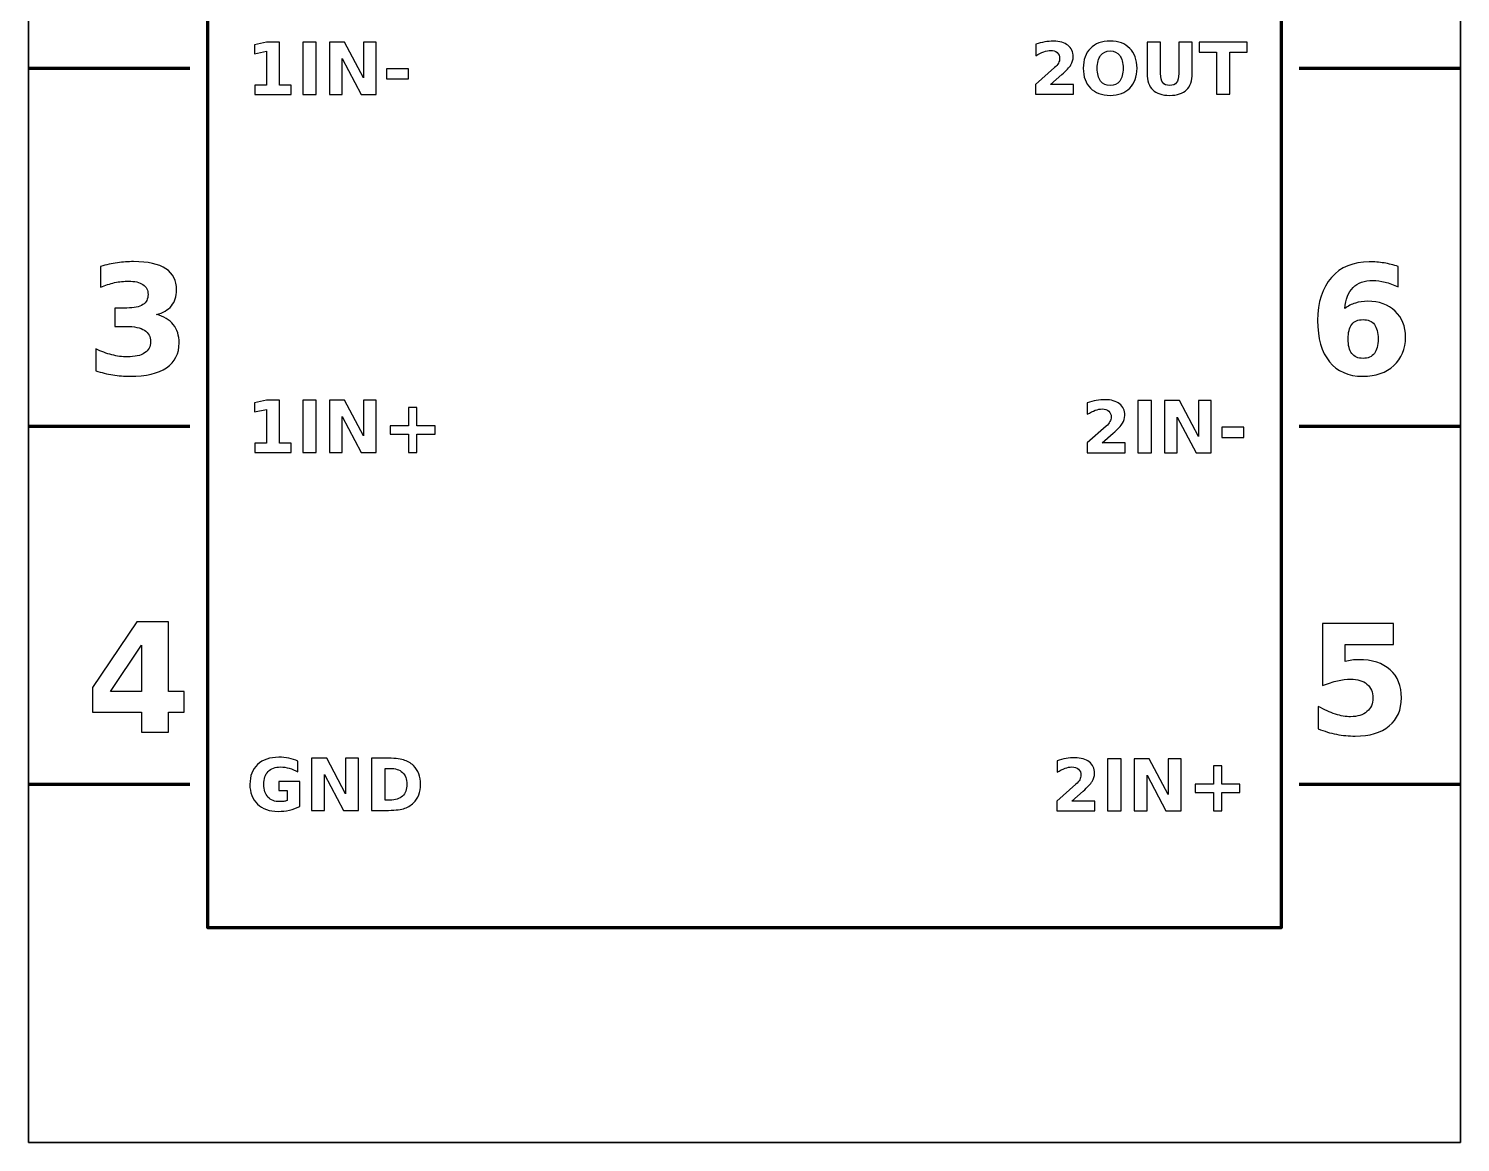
# Model space of a CAD drawing. Header units: centimetres. Extents: x -12.5 to -8.5, y -18.85 to -12.85.
# Drawn here: x -12.5 to -8.5, y -18.85 to -15.739 of the extents above; entities that cross this region are included whole.
import ezdxf

# ---------------------------------------------------------------- set-up
doc = ezdxf.new("R2010")
doc.units = ezdxf.units.CM
doc.header["$MEASUREMENT"] = 0
doc.layers.add('Layer 1', color=7, linetype='Continuous')

msp = doc.modelspace()

# ---------------------------------------------------------------- linework, layer by layer
at = {"layer": 'Layer 1', "color": 7, "lineweight": 35}
msp.add_open_spline([(-12.5, -12.85), (-12.5, -12.85), (-8.5, -12.85), (-8.5, -12.85), (-8.5, -12.85), (-8.5, -12.85), (-8.5, -18.85), (-8.5, -18.85), (-8.5, -18.85), (-8.5, -18.85), (-12.5, -18.85), (-12.5, -18.85), (-12.5, -18.85), (-12.5, -18.85), (-12.5, -12.85), (-12.5, -12.85)], degree=3, knots=[0, 0, 0, 0, 0.25, 0.25, 0.25, 0.25, 0.5, 0.5, 0.5, 0.5, 0.75, 0.75, 0.75, 0.75, 1, 1, 1, 1], dxfattribs=at)
at = {"layer": 'Layer 1', "color": 250, "lineweight": 100}
msp.add_open_spline([(-12, -14.35), (-12, -14.35), (-9, -14.35), (-9, -14.35), (-9, -14.35), (-9, -14.35), (-9, -18.25), (-9, -18.25), (-9, -18.25), (-9, -18.25), (-12, -18.25), (-12, -18.25), (-12, -18.25), (-12, -18.25), (-12, -14.35), (-12, -14.35)], degree=3, knots=[0, 0, 0, 0, 0.25, 0.25, 0.25, 0.25, 0.5, 0.5, 0.5, 0.5, 0.75, 0.75, 0.75, 0.75, 1, 1, 1, 1], dxfattribs=at)
at = {"layer": 'Layer 1', "color": 250}
for points, knots in [([(-11.86824, -15.89693), (-11.86824, -15.89693), (-11.83504, -15.89693), (-11.83504, -15.89693), (-11.83504, -15.89693), (-11.83504, -15.89693), (-11.83504, -15.8027), (-11.83504, -15.8027), (-11.83504, -15.8027), (-11.83504, -15.8027), (-11.8691, -15.80973), (-11.8691, -15.80973), (-11.8691, -15.80973), (-11.8691, -15.80973), (-11.8691, -15.78413), (-11.8691, -15.78413), (-11.8691, -15.78413), (-11.8691, -15.78413), (-11.83524, -15.7771), (-11.83524, -15.7771), (-11.83524, -15.7771), (-11.83524, -15.7771), (-11.7995, -15.7771), (-11.7995, -15.7771), (-11.7995, -15.7771), (-11.7995, -15.7771), (-11.7995, -15.89693), (-11.7995, -15.89693), (-11.7995, -15.89693), (-11.7995, -15.89693), (-11.7663, -15.89693), (-11.7663, -15.89693), (-11.7663, -15.89693), (-11.7663, -15.89693), (-11.7663, -15.9229), (-11.7663, -15.9229), (-11.7663, -15.9229), (-11.7663, -15.9229), (-11.86824, -15.9229), (-11.86824, -15.9229), (-11.86824, -15.9229), (-11.86824, -15.9229), (-11.86824, -15.89693), (-11.86824, -15.89693)], [0, 0, 0, 0, 0.0909091, 0.0909091, 0.0909091, 0.0909091, 0.1818182, 0.1818182, 0.1818182, 0.1818182, 0.2727273, 0.2727273, 0.2727273, 0.2727273, 0.3636364, 0.3636364, 0.3636364, 0.3636364, 0.4545455, 0.4545455, 0.4545455, 0.4545455, 0.5454545, 0.5454545, 0.5454545, 0.5454545, 0.6363636, 0.6363636, 0.6363636, 0.6363636, 0.7272727, 0.7272727, 0.7272727, 0.7272727, 0.8181818, 0.8181818, 0.8181818, 0.8181818, 0.9090909, 0.9090909, 0.9090909, 0.9090909, 1, 1, 1, 1]), ([(-11.73413, -15.7771), (-11.73413, -15.7771), (-11.69653, -15.7771), (-11.69653, -15.7771), (-11.69653, -15.7771), (-11.69653, -15.7771), (-11.69653, -15.9229), (-11.69653, -15.9229), (-11.69653, -15.9229), (-11.69653, -15.9229), (-11.73413, -15.9229), (-11.73413, -15.9229), (-11.73413, -15.9229), (-11.73413, -15.9229), (-11.73413, -15.7771), (-11.73413, -15.7771)], [0, 0, 0, 0, 0.25, 0.25, 0.25, 0.25, 0.5, 0.5, 0.5, 0.5, 0.75, 0.75, 0.75, 0.75, 1, 1, 1, 1]), ([(-11.65973, -15.7771), (-11.65973, -15.7771), (-11.61773, -15.7771), (-11.61773, -15.7771), (-11.61773, -15.7771), (-11.61773, -15.7771), (-11.5647, -15.8771), (-11.5647, -15.8771), (-11.5647, -15.8771), (-11.5647, -15.8771), (-11.5647, -15.7771), (-11.5647, -15.7771), (-11.5647, -15.7771), (-11.5647, -15.7771), (-11.52907, -15.7771), (-11.52907, -15.7771), (-11.52907, -15.7771), (-11.52907, -15.7771), (-11.52907, -15.9229), (-11.52907, -15.9229), (-11.52907, -15.9229), (-11.52907, -15.9229), (-11.57107, -15.9229), (-11.57107, -15.9229), (-11.57107, -15.9229), (-11.57107, -15.9229), (-11.6241, -15.8229), (-11.6241, -15.8229), (-11.6241, -15.8229), (-11.6241, -15.8229), (-11.6241, -15.9229), (-11.6241, -15.9229), (-11.6241, -15.9229), (-11.6241, -15.9229), (-11.65973, -15.9229), (-11.65973, -15.9229), (-11.65973, -15.9229), (-11.65973, -15.9229), (-11.65973, -15.7771), (-11.65973, -15.7771)], [0, 0, 0, 0, 0.1, 0.1, 0.1, 0.1, 0.2, 0.2, 0.2, 0.2, 0.3, 0.3, 0.3, 0.3, 0.4, 0.4, 0.4, 0.4, 0.5, 0.5, 0.5, 0.5, 0.6, 0.6, 0.6, 0.6, 0.7, 0.7, 0.7, 0.7, 0.8, 0.8, 0.8, 0.8, 0.9, 0.9, 0.9, 0.9, 1, 1, 1, 1]), ([(-9.64493, -15.89517), (-9.64493, -15.89517), (-9.58076, -15.89517), (-9.58076, -15.89517), (-9.58076, -15.89517), (-9.58076, -15.89517), (-9.58076, -15.9228), (-9.58076, -15.9228), (-9.58076, -15.9228), (-9.58076, -15.9228), (-9.68673, -15.9228), (-9.68673, -15.9228), (-9.68673, -15.9228), (-9.68673, -15.9228), (-9.68673, -15.89517), (-9.68673, -15.89517), (-9.68673, -15.89517), (-9.68673, -15.89517), (-9.63349, -15.8482), (-9.63349, -15.8482), (-9.63349, -15.8482), (-9.62873, -15.8439), (-9.62523, -15.8397), (-9.62296, -15.8356), (-9.62296, -15.8356), (-9.62066, -15.8315), (-9.61953, -15.82723), (-9.61953, -15.8228), (-9.61953, -15.8228), (-9.61953, -15.81597), (-9.62183, -15.81047), (-9.62643, -15.8063), (-9.62643, -15.8063), (-9.63099, -15.80213), (-9.63709, -15.80007), (-9.64473, -15.80007), (-9.64473, -15.80007), (-9.65059, -15.80007), (-9.65699, -15.80133), (-9.66396, -15.80383), (-9.66396, -15.80383), (-9.67093, -15.80633), (-9.67839, -15.81007), (-9.68633, -15.815), (-9.68633, -15.815), (-9.68633, -15.815), (-9.68633, -15.78297), (-9.68633, -15.78297), (-9.68633, -15.78297), (-9.67786, -15.78017), (-9.66949, -15.77803), (-9.66123, -15.77657), (-9.66123, -15.77657), (-9.65296, -15.7751), (-9.64486, -15.77437), (-9.63689, -15.77437), (-9.63689, -15.77437), (-9.61946, -15.77437), (-9.60589, -15.7782), (-9.59623, -15.7859), (-9.59623, -15.7859), (-9.58656, -15.79357), (-9.58173, -15.80427), (-9.58173, -15.81803), (-9.58173, -15.81803), (-9.58173, -15.82597), (-9.58379, -15.83337), (-9.58789, -15.84023), (-9.58789, -15.84023), (-9.59199, -15.8471), (-9.60063, -15.8563), (-9.61376, -15.86783), (-9.61376, -15.86783), (-9.61376, -15.86783), (-9.64493, -15.89517), (-9.64493, -15.89517)], [0, 0, 0, 0, 0.0526316, 0.0526316, 0.0526316, 0.0526316, 0.1052632, 0.1052632, 0.1052632, 0.1052632, 0.1578947, 0.1578947, 0.1578947, 0.1578947, 0.2105263, 0.2105263, 0.2105263, 0.2105263, 0.2631579, 0.2631579, 0.2631579, 0.2631579, 0.3157895, 0.3157895, 0.3157895, 0.3157895, 0.3684211, 0.3684211, 0.3684211, 0.3684211, 0.4210526, 0.4210526, 0.4210526, 0.4210526, 0.4736842, 0.4736842, 0.4736842, 0.4736842, 0.5263158, 0.5263158, 0.5263158, 0.5263158, 0.5789474, 0.5789474, 0.5789474, 0.5789474, 0.6315789, 0.6315789, 0.6315789, 0.6315789, 0.6842105, 0.6842105, 0.6842105, 0.6842105, 0.7368421, 0.7368421, 0.7368421, 0.7368421, 0.7894737, 0.7894737, 0.7894737, 0.7894737, 0.8421053, 0.8421053, 0.8421053, 0.8421053, 0.8947368, 0.8947368, 0.8947368, 0.8947368, 0.9473684, 0.9473684, 0.9473684, 0.9473684, 1, 1, 1, 1]), ([(-9.47842, -15.77437), (-9.45499, -15.77437), (-9.43662, -15.78107), (-9.42336, -15.7945), (-9.42336, -15.7945), (-9.41006, -15.8079), (-9.40342, -15.8264), (-9.40342, -15.85003), (-9.40342, -15.85003), (-9.40342, -15.8736), (-9.41006, -15.8921), (-9.42336, -15.9055), (-9.42336, -15.9055), (-9.43662, -15.91893), (-9.45499, -15.92563), (-9.47842, -15.92563), (-9.47842, -15.92563), (-9.50179, -15.92563), (-9.52012, -15.91893), (-9.53346, -15.9055), (-9.53346, -15.9055), (-9.54676, -15.8921), (-9.55342, -15.8736), (-9.55342, -15.85003), (-9.55342, -15.85003), (-9.55342, -15.8264), (-9.54676, -15.8079), (-9.53346, -15.7945), (-9.53346, -15.7945), (-9.52012, -15.78107), (-9.50179, -15.77437), (-9.47842, -15.77437)], [0, 0, 0, 0, 0.125, 0.125, 0.125, 0.125, 0.25, 0.25, 0.25, 0.25, 0.375, 0.375, 0.375, 0.375, 0.5, 0.5, 0.5, 0.5, 0.625, 0.625, 0.625, 0.625, 0.75, 0.75, 0.75, 0.75, 0.875, 0.875, 0.875, 0.875, 1, 1, 1, 1]), ([(-9.37499, -15.777), (-9.37499, -15.777), (-9.33739, -15.777), (-9.33739, -15.777), (-9.33739, -15.777), (-9.33739, -15.777), (-9.33739, -15.8644), (-9.33739, -15.8644), (-9.33739, -15.8644), (-9.33739, -15.87643), (-9.33543, -15.88507), (-9.33149, -15.89023), (-9.33149, -15.89023), (-9.32756, -15.8954), (-9.32113, -15.898), (-9.31219, -15.898), (-9.31219, -15.898), (-9.30319, -15.898), (-9.29673, -15.8954), (-9.29279, -15.89023), (-9.29279, -15.89023), (-9.28886, -15.88507), (-9.28689, -15.87643), (-9.28689, -15.8644), (-9.28689, -15.8644), (-9.28689, -15.8644), (-9.28689, -15.777), (-9.28689, -15.777), (-9.28689, -15.777), (-9.28689, -15.777), (-9.24929, -15.777), (-9.24929, -15.777), (-9.24929, -15.777), (-9.24929, -15.777), (-9.24929, -15.8644), (-9.24929, -15.8644), (-9.24929, -15.8644), (-9.24929, -15.88503), (-9.25446, -15.9004), (-9.26483, -15.9105), (-9.26483, -15.9105), (-9.27516, -15.9206), (-9.29096, -15.92563), (-9.31219, -15.92563), (-9.31219, -15.92563), (-9.33336, -15.92563), (-9.34913, -15.9206), (-9.35946, -15.9105), (-9.35946, -15.9105), (-9.36983, -15.9004), (-9.37499, -15.88503), (-9.37499, -15.8644), (-9.37499, -15.8644), (-9.37499, -15.8644), (-9.37499, -15.777), (-9.37499, -15.777)], [0, 0, 0, 0, 0.0714286, 0.0714286, 0.0714286, 0.0714286, 0.1428571, 0.1428571, 0.1428571, 0.1428571, 0.2142857, 0.2142857, 0.2142857, 0.2142857, 0.2857143, 0.2857143, 0.2857143, 0.2857143, 0.3571429, 0.3571429, 0.3571429, 0.3571429, 0.4285714, 0.4285714, 0.4285714, 0.4285714, 0.5, 0.5, 0.5, 0.5, 0.5714286, 0.5714286, 0.5714286, 0.5714286, 0.6428571, 0.6428571, 0.6428571, 0.6428571, 0.7142857, 0.7142857, 0.7142857, 0.7142857, 0.7857143, 0.7857143, 0.7857143, 0.7857143, 0.8571429, 0.8571429, 0.8571429, 0.8571429, 0.9285714, 0.9285714, 0.9285714, 0.9285714, 1, 1, 1, 1]), ([(-9.22999, -15.777), (-9.22999, -15.777), (-9.09563, -15.777), (-9.09563, -15.777), (-9.09563, -15.777), (-9.09563, -15.777), (-9.09563, -15.80543), (-9.09563, -15.80543), (-9.09563, -15.80543), (-9.09563, -15.80543), (-9.14396, -15.80543), (-9.14396, -15.80543), (-9.14396, -15.80543), (-9.14396, -15.80543), (-9.14396, -15.9228), (-9.14396, -15.9228), (-9.14396, -15.9228), (-9.14396, -15.9228), (-9.18156, -15.9228), (-9.18156, -15.9228), (-9.18156, -15.9228), (-9.18156, -15.9228), (-9.18156, -15.80543), (-9.18156, -15.80543), (-9.18156, -15.80543), (-9.18156, -15.80543), (-9.22999, -15.80543), (-9.22999, -15.80543), (-9.22999, -15.80543), (-9.22999, -15.80543), (-9.22999, -15.777), (-9.22999, -15.777)], [0, 0, 0, 0, 0.125, 0.125, 0.125, 0.125, 0.25, 0.25, 0.25, 0.25, 0.375, 0.375, 0.375, 0.375, 0.5, 0.5, 0.5, 0.5, 0.625, 0.625, 0.625, 0.625, 0.75, 0.75, 0.75, 0.75, 0.875, 0.875, 0.875, 0.875, 1, 1, 1, 1]), ([(-9.47842, -15.8016), (-9.48989, -15.8016), (-9.49876, -15.80583), (-9.50509, -15.8143), (-9.50509, -15.8143), (-9.51139, -15.82277), (-9.51456, -15.83467), (-9.51456, -15.85003), (-9.51456, -15.85003), (-9.51456, -15.86537), (-9.51139, -15.87723), (-9.50509, -15.8857), (-9.50509, -15.8857), (-9.49876, -15.89417), (-9.48989, -15.8984), (-9.47842, -15.8984), (-9.47842, -15.8984), (-9.46689, -15.8984), (-9.45799, -15.89417), (-9.45166, -15.8857), (-9.45166, -15.8857), (-9.44536, -15.87723), (-9.44219, -15.86537), (-9.44219, -15.85003), (-9.44219, -15.85003), (-9.44219, -15.83467), (-9.44536, -15.82277), (-9.45166, -15.8143), (-9.45166, -15.8143), (-9.45799, -15.80583), (-9.46689, -15.8016), (-9.47842, -15.8016)], [0, 0, 0, 0, 0.125, 0.125, 0.125, 0.125, 0.25, 0.25, 0.25, 0.25, 0.375, 0.375, 0.375, 0.375, 0.5, 0.5, 0.5, 0.5, 0.625, 0.625, 0.625, 0.625, 0.75, 0.75, 0.75, 0.75, 0.875, 0.875, 0.875, 0.875, 1, 1, 1, 1]), ([(-11.4999, -15.85113), (-11.4999, -15.85113), (-11.43856, -15.85113), (-11.43856, -15.85113), (-11.43856, -15.85113), (-11.43856, -15.85113), (-11.43856, -15.87957), (-11.43856, -15.87957), (-11.43856, -15.87957), (-11.43856, -15.87957), (-11.4999, -15.87957), (-11.4999, -15.87957), (-11.4999, -15.87957), (-11.4999, -15.87957), (-11.4999, -15.85113), (-11.4999, -15.85113)], [0, 0, 0, 0, 0.25, 0.25, 0.25, 0.25, 0.5, 0.5, 0.5, 0.5, 0.75, 0.75, 0.75, 0.75, 1, 1, 1, 1]), ([(-12.14316, -16.53787), (-12.12242, -16.54323), (-12.10654, -16.55262), (-12.09575, -16.56588), (-12.09575, -16.56588), (-12.08495, -16.57922), (-12.07952, -16.59608), (-12.07952, -16.61661), (-12.07952, -16.61661), (-12.07952, -16.64723), (-12.09123, -16.67051), (-12.11465, -16.68646), (-12.11465, -16.68646), (-12.13808, -16.70233), (-12.17223, -16.71031), (-12.21717, -16.71031), (-12.21717, -16.71031), (-12.23305, -16.71031), (-12.24892, -16.70904), (-12.26487, -16.7065), (-12.26487, -16.7065), (-12.28074, -16.70396), (-12.29647, -16.70008), (-12.31207, -16.695), (-12.31207, -16.695), (-12.31207, -16.695), (-12.31207, -16.63361), (-12.31207, -16.63361), (-12.31207, -16.63361), (-12.29718, -16.64102), (-12.28243, -16.64667), (-12.26776, -16.65048), (-12.26776, -16.65048), (-12.25308, -16.65422), (-12.23862, -16.65612), (-12.22444, -16.65612), (-12.22444, -16.65612), (-12.20334, -16.65612), (-12.18719, -16.65245), (-12.17597, -16.64518), (-12.17597, -16.64518), (-12.16475, -16.63785), (-12.1591, -16.62741), (-12.1591, -16.61372), (-12.1591, -16.61372), (-12.1591, -16.59968), (-12.16489, -16.58902), (-12.17639, -16.58183), (-12.17639, -16.58183), (-12.18789, -16.57456), (-12.20489, -16.57096), (-12.22733, -16.57096), (-12.22733, -16.57096), (-12.22733, -16.57096), (-12.25915, -16.57096), (-12.25915, -16.57096), (-12.25915, -16.57096), (-12.25915, -16.57096), (-12.25915, -16.51967), (-12.25915, -16.51967), (-12.25915, -16.51967), (-12.25915, -16.51967), (-12.22571, -16.51967), (-12.22571, -16.51967), (-12.22571, -16.51967), (-12.20567, -16.51967), (-12.19085, -16.51656), (-12.18105, -16.51028), (-12.18105, -16.51028), (-12.17124, -16.504), (-12.16637, -16.49448), (-12.16637, -16.48171), (-12.16637, -16.48171), (-12.16637, -16.46986), (-12.1711, -16.46068), (-12.18062, -16.45426), (-12.18062, -16.45426), (-12.19015, -16.44777), (-12.20355, -16.44453), (-12.22091, -16.44453), (-12.22091, -16.44453), (-12.23375, -16.44453), (-12.24666, -16.44594), (-12.25979, -16.44883), (-12.25979, -16.44883), (-12.27284, -16.45172), (-12.28582, -16.45603), (-12.2988, -16.46167), (-12.2988, -16.46167), (-12.2988, -16.46167), (-12.2988, -16.40339), (-12.2988, -16.40339), (-12.2988, -16.40339), (-12.28307, -16.39895), (-12.26755, -16.39563), (-12.2521, -16.39344), (-12.2521, -16.39344), (-12.23664, -16.39126), (-12.22155, -16.39013), (-12.20666, -16.39013), (-12.20666, -16.39013), (-12.16658, -16.39013), (-12.13653, -16.39669), (-12.11663, -16.40988), (-12.11663, -16.40988), (-12.09673, -16.42301), (-12.08679, -16.44283), (-12.08679, -16.46929), (-12.08679, -16.46929), (-12.08679, -16.48728), (-12.09151, -16.5021), (-12.10104, -16.5136), (-12.10104, -16.5136), (-12.11056, -16.5251), (-12.1246, -16.53321), (-12.14316, -16.53787)], [0, 0, 0, 0, 0.0344828, 0.0344828, 0.0344828, 0.0344828, 0.0689655, 0.0689655, 0.0689655, 0.0689655, 0.1034483, 0.1034483, 0.1034483, 0.1034483, 0.137931, 0.137931, 0.137931, 0.137931, 0.1724138, 0.1724138, 0.1724138, 0.1724138, 0.2068966, 0.2068966, 0.2068966, 0.2068966, 0.2413793, 0.2413793, 0.2413793, 0.2413793, 0.2758621, 0.2758621, 0.2758621, 0.2758621, 0.3103448, 0.3103448, 0.3103448, 0.3103448, 0.3448276, 0.3448276, 0.3448276, 0.3448276, 0.3793103, 0.3793103, 0.3793103, 0.3793103, 0.4137931, 0.4137931, 0.4137931, 0.4137931, 0.4482759, 0.4482759, 0.4482759, 0.4482759, 0.4827586, 0.4827586, 0.4827586, 0.4827586, 0.5172414, 0.5172414, 0.5172414, 0.5172414, 0.5517241, 0.5517241, 0.5517241, 0.5517241, 0.5862069, 0.5862069, 0.5862069, 0.5862069, 0.6206897, 0.6206897, 0.6206897, 0.6206897, 0.6551724, 0.6551724, 0.6551724, 0.6551724, 0.6896552, 0.6896552, 0.6896552, 0.6896552, 0.7241379, 0.7241379, 0.7241379, 0.7241379, 0.7586207, 0.7586207, 0.7586207, 0.7586207, 0.7931034, 0.7931034, 0.7931034, 0.7931034, 0.8275862, 0.8275862, 0.8275862, 0.8275862, 0.862069, 0.862069, 0.862069, 0.862069, 0.8965517, 0.8965517, 0.8965517, 0.8965517, 0.9310345, 0.9310345, 0.9310345, 0.9310345, 0.9655172, 0.9655172, 0.9655172, 0.9655172, 1, 1, 1, 1]), ([(-8.67346, -16.40375), (-8.67346, -16.40375), (-8.67346, -16.46082), (-8.67346, -16.46082), (-8.67346, -16.46082), (-8.68658, -16.45462), (-8.69886, -16.45003), (-8.71043, -16.44707), (-8.71043, -16.44707), (-8.722, -16.4441), (-8.73336, -16.44262), (-8.74437, -16.44262), (-8.74437, -16.44262), (-8.76808, -16.44262), (-8.78649, -16.44918), (-8.79975, -16.46238), (-8.79975, -16.46238), (-8.81295, -16.4755), (-8.82071, -16.49504), (-8.8229, -16.52094), (-8.8229, -16.52094), (-8.8138, -16.51423), (-8.80392, -16.50915), (-8.79333, -16.50577), (-8.79333, -16.50577), (-8.78275, -16.50238), (-8.77118, -16.50069), (-8.75862, -16.50069), (-8.75862, -16.50069), (-8.72708, -16.50069), (-8.70161, -16.50993), (-8.68228, -16.52842), (-8.68228, -16.52842), (-8.66288, -16.54683), (-8.65321, -16.57103), (-8.65321, -16.60095), (-8.65321, -16.60095), (-8.65321, -16.63404), (-8.66401, -16.6605), (-8.68567, -16.68046), (-8.68567, -16.68046), (-8.70726, -16.70036), (-8.73633, -16.71031), (-8.77266, -16.71031), (-8.77266, -16.71031), (-8.81274, -16.71031), (-8.84378, -16.69676), (-8.86579, -16.66967), (-8.86579, -16.66967), (-8.88774, -16.64264), (-8.89874, -16.60419), (-8.89874, -16.55445), (-8.89874, -16.55445), (-8.89874, -16.50351), (-8.8859, -16.46344), (-8.86022, -16.4343), (-8.86022, -16.4343), (-8.83447, -16.40516), (-8.79926, -16.39055), (-8.75446, -16.39055), (-8.75446, -16.39055), (-8.74028, -16.39055), (-8.72652, -16.39168), (-8.71311, -16.39387), (-8.71311, -16.39387), (-8.69978, -16.39606), (-8.68658, -16.39937), (-8.67346, -16.40375)], [0, 0, 0, 0, 0.0588235, 0.0588235, 0.0588235, 0.0588235, 0.1176471, 0.1176471, 0.1176471, 0.1176471, 0.1764706, 0.1764706, 0.1764706, 0.1764706, 0.2352941, 0.2352941, 0.2352941, 0.2352941, 0.2941176, 0.2941176, 0.2941176, 0.2941176, 0.3529412, 0.3529412, 0.3529412, 0.3529412, 0.4117647, 0.4117647, 0.4117647, 0.4117647, 0.4705882, 0.4705882, 0.4705882, 0.4705882, 0.5294118, 0.5294118, 0.5294118, 0.5294118, 0.5882353, 0.5882353, 0.5882353, 0.5882353, 0.6470588, 0.6470588, 0.6470588, 0.6470588, 0.7058824, 0.7058824, 0.7058824, 0.7058824, 0.7647059, 0.7647059, 0.7647059, 0.7647059, 0.8235294, 0.8235294, 0.8235294, 0.8235294, 0.8823529, 0.8823529, 0.8823529, 0.8823529, 0.9411765, 0.9411765, 0.9411765, 0.9411765, 1, 1, 1, 1]), ([(-8.77182, -16.55198), (-8.78578, -16.55198), (-8.79623, -16.5565), (-8.80314, -16.56553), (-8.80314, -16.56553), (-8.81013, -16.57456), (-8.81358, -16.58811), (-8.81358, -16.6061), (-8.81358, -16.6061), (-8.81358, -16.62416), (-8.81013, -16.63771), (-8.80314, -16.64674), (-8.80314, -16.64674), (-8.79623, -16.65577), (-8.78578, -16.66028), (-8.77182, -16.66028), (-8.77182, -16.66028), (-8.75777, -16.66028), (-8.74726, -16.65577), (-8.74035, -16.64674), (-8.74035, -16.64674), (-8.73336, -16.63771), (-8.72991, -16.62416), (-8.72991, -16.6061), (-8.72991, -16.6061), (-8.72991, -16.58811), (-8.73336, -16.57456), (-8.74035, -16.56553), (-8.74035, -16.56553), (-8.74726, -16.5565), (-8.75777, -16.55198), (-8.77182, -16.55198)], [0, 0, 0, 0, 0.125, 0.125, 0.125, 0.125, 0.25, 0.25, 0.25, 0.25, 0.375, 0.375, 0.375, 0.375, 0.5, 0.5, 0.5, 0.5, 0.625, 0.625, 0.625, 0.625, 0.75, 0.75, 0.75, 0.75, 0.875, 0.875, 0.875, 0.875, 1, 1, 1, 1]), ([(-11.86824, -16.89693), (-11.86824, -16.89693), (-11.83504, -16.89693), (-11.83504, -16.89693), (-11.83504, -16.89693), (-11.83504, -16.89693), (-11.83504, -16.8027), (-11.83504, -16.8027), (-11.83504, -16.8027), (-11.83504, -16.8027), (-11.8691, -16.80973), (-11.8691, -16.80973), (-11.8691, -16.80973), (-11.8691, -16.80973), (-11.8691, -16.78413), (-11.8691, -16.78413), (-11.8691, -16.78413), (-11.8691, -16.78413), (-11.83524, -16.7771), (-11.83524, -16.7771), (-11.83524, -16.7771), (-11.83524, -16.7771), (-11.7995, -16.7771), (-11.7995, -16.7771), (-11.7995, -16.7771), (-11.7995, -16.7771), (-11.7995, -16.89693), (-11.7995, -16.89693), (-11.7995, -16.89693), (-11.7995, -16.89693), (-11.7663, -16.89693), (-11.7663, -16.89693), (-11.7663, -16.89693), (-11.7663, -16.89693), (-11.7663, -16.9229), (-11.7663, -16.9229), (-11.7663, -16.9229), (-11.7663, -16.9229), (-11.86824, -16.9229), (-11.86824, -16.9229), (-11.86824, -16.9229), (-11.86824, -16.9229), (-11.86824, -16.89693), (-11.86824, -16.89693)], [0, 0, 0, 0, 0.0909091, 0.0909091, 0.0909091, 0.0909091, 0.1818182, 0.1818182, 0.1818182, 0.1818182, 0.2727273, 0.2727273, 0.2727273, 0.2727273, 0.3636364, 0.3636364, 0.3636364, 0.3636364, 0.4545455, 0.4545455, 0.4545455, 0.4545455, 0.5454545, 0.5454545, 0.5454545, 0.5454545, 0.6363636, 0.6363636, 0.6363636, 0.6363636, 0.7272727, 0.7272727, 0.7272727, 0.7272727, 0.8181818, 0.8181818, 0.8181818, 0.8181818, 0.9090909, 0.9090909, 0.9090909, 0.9090909, 1, 1, 1, 1]), ([(-11.73413, -16.7771), (-11.73413, -16.7771), (-11.69653, -16.7771), (-11.69653, -16.7771), (-11.69653, -16.7771), (-11.69653, -16.7771), (-11.69653, -16.9229), (-11.69653, -16.9229), (-11.69653, -16.9229), (-11.69653, -16.9229), (-11.73413, -16.9229), (-11.73413, -16.9229), (-11.73413, -16.9229), (-11.73413, -16.9229), (-11.73413, -16.7771), (-11.73413, -16.7771)], [0, 0, 0, 0, 0.25, 0.25, 0.25, 0.25, 0.5, 0.5, 0.5, 0.5, 0.75, 0.75, 0.75, 0.75, 1, 1, 1, 1]), ([(-11.65973, -16.7771), (-11.65973, -16.7771), (-11.61773, -16.7771), (-11.61773, -16.7771), (-11.61773, -16.7771), (-11.61773, -16.7771), (-11.5647, -16.8771), (-11.5647, -16.8771), (-11.5647, -16.8771), (-11.5647, -16.8771), (-11.5647, -16.7771), (-11.5647, -16.7771), (-11.5647, -16.7771), (-11.5647, -16.7771), (-11.52907, -16.7771), (-11.52907, -16.7771), (-11.52907, -16.7771), (-11.52907, -16.7771), (-11.52907, -16.9229), (-11.52907, -16.9229), (-11.52907, -16.9229), (-11.52907, -16.9229), (-11.57107, -16.9229), (-11.57107, -16.9229), (-11.57107, -16.9229), (-11.57107, -16.9229), (-11.6241, -16.8229), (-11.6241, -16.8229), (-11.6241, -16.8229), (-11.6241, -16.8229), (-11.6241, -16.9229), (-11.6241, -16.9229), (-11.6241, -16.9229), (-11.6241, -16.9229), (-11.65973, -16.9229), (-11.65973, -16.9229), (-11.65973, -16.9229), (-11.65973, -16.9229), (-11.65973, -16.7771), (-11.65973, -16.7771)], [0, 0, 0, 0, 0.1, 0.1, 0.1, 0.1, 0.2, 0.2, 0.2, 0.2, 0.3, 0.3, 0.3, 0.3, 0.4, 0.4, 0.4, 0.4, 0.5, 0.5, 0.5, 0.5, 0.6, 0.6, 0.6, 0.6, 0.7, 0.7, 0.7, 0.7, 0.8, 0.8, 0.8, 0.8, 0.9, 0.9, 0.9, 0.9, 1, 1, 1, 1]), ([(-11.41533, -16.79747), (-11.41533, -16.79747), (-11.41533, -16.84867), (-11.41533, -16.84867), (-11.41533, -16.84867), (-11.41533, -16.84867), (-11.36433, -16.84867), (-11.36433, -16.84867), (-11.36433, -16.84867), (-11.36433, -16.84867), (-11.36433, -16.8717), (-11.36433, -16.8717), (-11.36433, -16.8717), (-11.36433, -16.8717), (-11.41533, -16.8717), (-11.41533, -16.8717), (-11.41533, -16.8717), (-11.41533, -16.8717), (-11.41533, -16.9229), (-11.41533, -16.9229), (-11.41533, -16.9229), (-11.41533, -16.9229), (-11.43856, -16.9229), (-11.43856, -16.9229), (-11.43856, -16.9229), (-11.43856, -16.9229), (-11.43856, -16.8717), (-11.43856, -16.8717), (-11.43856, -16.8717), (-11.43856, -16.8717), (-11.48956, -16.8717), (-11.48956, -16.8717), (-11.48956, -16.8717), (-11.48956, -16.8717), (-11.48956, -16.84867), (-11.48956, -16.84867), (-11.48956, -16.84867), (-11.48956, -16.84867), (-11.43856, -16.84867), (-11.43856, -16.84867), (-11.43856, -16.84867), (-11.43856, -16.84867), (-11.43856, -16.79747), (-11.43856, -16.79747), (-11.43856, -16.79747), (-11.43856, -16.79747), (-11.41533, -16.79747), (-11.41533, -16.79747)], [0, 0, 0, 0, 0.0833333, 0.0833333, 0.0833333, 0.0833333, 0.1666667, 0.1666667, 0.1666667, 0.1666667, 0.25, 0.25, 0.25, 0.25, 0.3333333, 0.3333333, 0.3333333, 0.3333333, 0.4166667, 0.4166667, 0.4166667, 0.4166667, 0.5, 0.5, 0.5, 0.5, 0.5833333, 0.5833333, 0.5833333, 0.5833333, 0.6666667, 0.6666667, 0.6666667, 0.6666667, 0.75, 0.75, 0.75, 0.75, 0.8333333, 0.8333333, 0.8333333, 0.8333333, 0.9166667, 0.9166667, 0.9166667, 0.9166667, 1, 1, 1, 1]), ([(-9.50084, -16.89659), (-9.50084, -16.89659), (-9.43667, -16.89659), (-9.43667, -16.89659), (-9.43667, -16.89659), (-9.43667, -16.89659), (-9.43667, -16.92422), (-9.43667, -16.92422), (-9.43667, -16.92422), (-9.43667, -16.92422), (-9.54264, -16.92422), (-9.54264, -16.92422), (-9.54264, -16.92422), (-9.54264, -16.92422), (-9.54264, -16.89659), (-9.54264, -16.89659), (-9.54264, -16.89659), (-9.54264, -16.89659), (-9.4894, -16.84962), (-9.4894, -16.84962), (-9.4894, -16.84962), (-9.48464, -16.84532), (-9.48114, -16.84112), (-9.47887, -16.83702), (-9.47887, -16.83702), (-9.47657, -16.83292), (-9.47544, -16.82865), (-9.47544, -16.82422), (-9.47544, -16.82422), (-9.47544, -16.81739), (-9.47774, -16.81189), (-9.48234, -16.80772), (-9.48234, -16.80772), (-9.4869, -16.80355), (-9.493, -16.80149), (-9.50064, -16.80149), (-9.50064, -16.80149), (-9.5065, -16.80149), (-9.5129, -16.80275), (-9.51987, -16.80525), (-9.51987, -16.80525), (-9.52684, -16.80775), (-9.5343, -16.81149), (-9.54224, -16.81642), (-9.54224, -16.81642), (-9.54224, -16.81642), (-9.54224, -16.78439), (-9.54224, -16.78439), (-9.54224, -16.78439), (-9.53377, -16.78159), (-9.5254, -16.77945), (-9.51714, -16.77799), (-9.51714, -16.77799), (-9.50887, -16.77652), (-9.50077, -16.77579), (-9.4928, -16.77579), (-9.4928, -16.77579), (-9.47537, -16.77579), (-9.4618, -16.77962), (-9.45214, -16.78732), (-9.45214, -16.78732), (-9.44247, -16.79499), (-9.43764, -16.80569), (-9.43764, -16.81945), (-9.43764, -16.81945), (-9.43764, -16.82739), (-9.4397, -16.83479), (-9.4438, -16.84165), (-9.4438, -16.84165), (-9.4479, -16.84852), (-9.45654, -16.85772), (-9.46967, -16.86925), (-9.46967, -16.86925), (-9.46967, -16.86925), (-9.50084, -16.89659), (-9.50084, -16.89659)], [0, 0, 0, 0, 0.0526316, 0.0526316, 0.0526316, 0.0526316, 0.1052632, 0.1052632, 0.1052632, 0.1052632, 0.1578947, 0.1578947, 0.1578947, 0.1578947, 0.2105263, 0.2105263, 0.2105263, 0.2105263, 0.2631579, 0.2631579, 0.2631579, 0.2631579, 0.3157895, 0.3157895, 0.3157895, 0.3157895, 0.3684211, 0.3684211, 0.3684211, 0.3684211, 0.4210526, 0.4210526, 0.4210526, 0.4210526, 0.4736842, 0.4736842, 0.4736842, 0.4736842, 0.5263158, 0.5263158, 0.5263158, 0.5263158, 0.5789474, 0.5789474, 0.5789474, 0.5789474, 0.6315789, 0.6315789, 0.6315789, 0.6315789, 0.6842105, 0.6842105, 0.6842105, 0.6842105, 0.7368421, 0.7368421, 0.7368421, 0.7368421, 0.7894737, 0.7894737, 0.7894737, 0.7894737, 0.8421053, 0.8421053, 0.8421053, 0.8421053, 0.8947368, 0.8947368, 0.8947368, 0.8947368, 0.9473684, 0.9473684, 0.9473684, 0.9473684, 1, 1, 1, 1]), ([(-9.40093, -16.77842), (-9.40093, -16.77842), (-9.36333, -16.77842), (-9.36333, -16.77842), (-9.36333, -16.77842), (-9.36333, -16.77842), (-9.36333, -16.92422), (-9.36333, -16.92422), (-9.36333, -16.92422), (-9.36333, -16.92422), (-9.40093, -16.92422), (-9.40093, -16.92422), (-9.40093, -16.92422), (-9.40093, -16.92422), (-9.40093, -16.77842), (-9.40093, -16.77842)], [0, 0, 0, 0, 0.25, 0.25, 0.25, 0.25, 0.5, 0.5, 0.5, 0.5, 0.75, 0.75, 0.75, 0.75, 1, 1, 1, 1]), ([(-9.32653, -16.77842), (-9.32653, -16.77842), (-9.28453, -16.77842), (-9.28453, -16.77842), (-9.28453, -16.77842), (-9.28453, -16.77842), (-9.2315, -16.87842), (-9.2315, -16.87842), (-9.2315, -16.87842), (-9.2315, -16.87842), (-9.2315, -16.77842), (-9.2315, -16.77842), (-9.2315, -16.77842), (-9.2315, -16.77842), (-9.19587, -16.77842), (-9.19587, -16.77842), (-9.19587, -16.77842), (-9.19587, -16.77842), (-9.19587, -16.92422), (-9.19587, -16.92422), (-9.19587, -16.92422), (-9.19587, -16.92422), (-9.23787, -16.92422), (-9.23787, -16.92422), (-9.23787, -16.92422), (-9.23787, -16.92422), (-9.2909, -16.82422), (-9.2909, -16.82422), (-9.2909, -16.82422), (-9.2909, -16.82422), (-9.2909, -16.92422), (-9.2909, -16.92422), (-9.2909, -16.92422), (-9.2909, -16.92422), (-9.32653, -16.92422), (-9.32653, -16.92422), (-9.32653, -16.92422), (-9.32653, -16.92422), (-9.32653, -16.77842), (-9.32653, -16.77842)], [0, 0, 0, 0, 0.1, 0.1, 0.1, 0.1, 0.2, 0.2, 0.2, 0.2, 0.3, 0.3, 0.3, 0.3, 0.4, 0.4, 0.4, 0.4, 0.5, 0.5, 0.5, 0.5, 0.6, 0.6, 0.6, 0.6, 0.7, 0.7, 0.7, 0.7, 0.8, 0.8, 0.8, 0.8, 0.9, 0.9, 0.9, 0.9, 1, 1, 1, 1]), ([(-9.1667, -16.85245), (-9.1667, -16.85245), (-9.10536, -16.85245), (-9.10536, -16.85245), (-9.10536, -16.85245), (-9.10536, -16.85245), (-9.10536, -16.88089), (-9.10536, -16.88089), (-9.10536, -16.88089), (-9.10536, -16.88089), (-9.1667, -16.88089), (-9.1667, -16.88089), (-9.1667, -16.88089), (-9.1667, -16.88089), (-9.1667, -16.85245), (-9.1667, -16.85245)], [0, 0, 0, 0, 0.25, 0.25, 0.25, 0.25, 0.5, 0.5, 0.5, 0.5, 0.75, 0.75, 0.75, 0.75, 1, 1, 1, 1]), ([(-12.1977, -17.3957), (-12.1977, -17.3957), (-12.10922, -17.3957), (-12.10922, -17.3957), (-12.10922, -17.3957), (-12.10922, -17.3957), (-12.10922, -17.59043), (-12.10922, -17.59043), (-12.10922, -17.59043), (-12.10922, -17.59043), (-12.0652, -17.59043), (-12.0652, -17.59043), (-12.0652, -17.59043), (-12.0652, -17.59043), (-12.0652, -17.64808), (-12.0652, -17.64808), (-12.0652, -17.64808), (-12.0652, -17.64808), (-12.10922, -17.64808), (-12.10922, -17.64808), (-12.10922, -17.64808), (-12.10922, -17.64808), (-12.10922, -17.70431), (-12.10922, -17.70431), (-12.10922, -17.70431), (-12.10922, -17.70431), (-12.18443, -17.70431), (-12.18443, -17.70431), (-12.18443, -17.70431), (-12.18443, -17.70431), (-12.18443, -17.64808), (-12.18443, -17.64808), (-12.18443, -17.64808), (-12.18443, -17.64808), (-12.32131, -17.64808), (-12.32131, -17.64808), (-12.32131, -17.64808), (-12.32131, -17.64808), (-12.32131, -17.57985), (-12.32131, -17.57985), (-12.32131, -17.57985), (-12.32131, -17.57985), (-12.1977, -17.3957), (-12.1977, -17.3957)], [0, 0, 0, 0, 0.0909091, 0.0909091, 0.0909091, 0.0909091, 0.1818182, 0.1818182, 0.1818182, 0.1818182, 0.2727273, 0.2727273, 0.2727273, 0.2727273, 0.3636364, 0.3636364, 0.3636364, 0.3636364, 0.4545455, 0.4545455, 0.4545455, 0.4545455, 0.5454545, 0.5454545, 0.5454545, 0.5454545, 0.6363636, 0.6363636, 0.6363636, 0.6363636, 0.7272727, 0.7272727, 0.7272727, 0.7272727, 0.8181818, 0.8181818, 0.8181818, 0.8181818, 0.9090909, 0.9090909, 0.9090909, 0.9090909, 1, 1, 1, 1]), ([(-8.88485, -17.40073), (-8.88485, -17.40073), (-8.68701, -17.40073), (-8.68701, -17.40073), (-8.68701, -17.40073), (-8.68701, -17.40073), (-8.68701, -17.45922), (-8.68701, -17.45922), (-8.68701, -17.45922), (-8.68701, -17.45922), (-8.82142, -17.45922), (-8.82142, -17.45922), (-8.82142, -17.45922), (-8.82142, -17.45922), (-8.82142, -17.50699), (-8.82142, -17.50699), (-8.82142, -17.50699), (-8.81535, -17.50537), (-8.80928, -17.5041), (-8.80314, -17.50318), (-8.80314, -17.50318), (-8.79701, -17.50226), (-8.79059, -17.50184), (-8.78402, -17.50184), (-8.78402, -17.50184), (-8.74635, -17.50184), (-8.71707, -17.51122), (-8.69611, -17.53006), (-8.69611, -17.53006), (-8.67516, -17.54883), (-8.66472, -17.57507), (-8.66472, -17.60866), (-8.66472, -17.60866), (-8.66472, -17.64203), (-8.67615, -17.66814), (-8.69893, -17.68704), (-8.69893, -17.68704), (-8.72172, -17.70588), (-8.7534, -17.71534), (-8.7939, -17.71534), (-8.7939, -17.71534), (-8.8114, -17.71534), (-8.82876, -17.71364), (-8.8459, -17.71026), (-8.8459, -17.71026), (-8.86305, -17.70687), (-8.88012, -17.70179), (-8.89705, -17.69488), (-8.89705, -17.69488), (-8.89705, -17.69488), (-8.89705, -17.63222), (-8.89705, -17.63222), (-8.89705, -17.63222), (-8.88026, -17.64189), (-8.86432, -17.64909), (-8.84922, -17.65388), (-8.84922, -17.65388), (-8.83412, -17.65875), (-8.81987, -17.66115), (-8.80653, -17.66115), (-8.80653, -17.66115), (-8.7872, -17.66115), (-8.77203, -17.65642), (-8.76095, -17.64697), (-8.76095, -17.64697), (-8.74988, -17.63759), (-8.7443, -17.62482), (-8.7443, -17.60866), (-8.7443, -17.60866), (-8.7443, -17.59243), (-8.74988, -17.57966), (-8.76095, -17.57028), (-8.76095, -17.57028), (-8.77203, -17.56089), (-8.7872, -17.55624), (-8.80653, -17.55624), (-8.80653, -17.55624), (-8.81796, -17.55624), (-8.83017, -17.55772), (-8.84308, -17.56068), (-8.84308, -17.56068), (-8.85606, -17.56364), (-8.86996, -17.56823), (-8.88485, -17.57444), (-8.88485, -17.57444), (-8.88485, -17.57444), (-8.88485, -17.40073), (-8.88485, -17.40073)], [0, 0, 0, 0, 0.0454545, 0.0454545, 0.0454545, 0.0454545, 0.0909091, 0.0909091, 0.0909091, 0.0909091, 0.1363636, 0.1363636, 0.1363636, 0.1363636, 0.1818182, 0.1818182, 0.1818182, 0.1818182, 0.2272727, 0.2272727, 0.2272727, 0.2272727, 0.2727273, 0.2727273, 0.2727273, 0.2727273, 0.3181818, 0.3181818, 0.3181818, 0.3181818, 0.3636364, 0.3636364, 0.3636364, 0.3636364, 0.4090909, 0.4090909, 0.4090909, 0.4090909, 0.4545455, 0.4545455, 0.4545455, 0.4545455, 0.5, 0.5, 0.5, 0.5, 0.5454545, 0.5454545, 0.5454545, 0.5454545, 0.5909091, 0.5909091, 0.5909091, 0.5909091, 0.6363636, 0.6363636, 0.6363636, 0.6363636, 0.6818182, 0.6818182, 0.6818182, 0.6818182, 0.7272727, 0.7272727, 0.7272727, 0.7272727, 0.7727273, 0.7727273, 0.7727273, 0.7727273, 0.8181818, 0.8181818, 0.8181818, 0.8181818, 0.8636364, 0.8636364, 0.8636364, 0.8636364, 0.9090909, 0.9090909, 0.9090909, 0.9090909, 0.9545455, 0.9545455, 0.9545455, 0.9545455, 1, 1, 1, 1]), ([(-12.18443, -17.46125), (-12.18443, -17.46125), (-12.27171, -17.59043), (-12.27171, -17.59043), (-12.27171, -17.59043), (-12.27171, -17.59043), (-12.18443, -17.59043), (-12.18443, -17.59043), (-12.18443, -17.59043), (-12.18443, -17.59043), (-12.18443, -17.46125), (-12.18443, -17.46125)], [0, 0, 0, 0, 0.3333333, 0.3333333, 0.3333333, 0.3333333, 0.6666667, 0.6666667, 0.6666667, 0.6666667, 1, 1, 1, 1]), ([(-11.74242, -17.91197), (-11.75178, -17.91653), (-11.76152, -17.91993), (-11.77162, -17.92223), (-11.77162, -17.92223), (-11.78172, -17.9245), (-11.79212, -17.92563), (-11.80288, -17.92563), (-11.80288, -17.92563), (-11.82715, -17.92563), (-11.84638, -17.91883), (-11.86058, -17.90527), (-11.86058, -17.90527), (-11.87478, -17.8917), (-11.88188, -17.8733), (-11.88188, -17.85003), (-11.88188, -17.85003), (-11.88188, -17.82653), (-11.87465, -17.80807), (-11.86022, -17.79457), (-11.86022, -17.79457), (-11.84575, -17.7811), (-11.82595, -17.77437), (-11.80082, -17.77437), (-11.80082, -17.77437), (-11.79112, -17.77437), (-11.78182, -17.77527), (-11.77292, -17.7771), (-11.77292, -17.7771), (-11.76405, -17.77893), (-11.75565, -17.78163), (-11.74778, -17.7852), (-11.74778, -17.7852), (-11.74778, -17.7852), (-11.74778, -17.81537), (-11.74778, -17.81537), (-11.74778, -17.81537), (-11.75592, -17.81073), (-11.76402, -17.8073), (-11.77205, -17.80503), (-11.77205, -17.80503), (-11.78008, -17.80273), (-11.78815, -17.8016), (-11.79622, -17.8016), (-11.79622, -17.8016), (-11.81122, -17.8016), (-11.82275, -17.8058), (-11.83085, -17.81417), (-11.83085, -17.81417), (-11.83895, -17.82253), (-11.84302, -17.8345), (-11.84302, -17.85003), (-11.84302, -17.85003), (-11.84302, -17.86547), (-11.83912, -17.8774), (-11.83128, -17.8858), (-11.83128, -17.8858), (-11.82348, -17.8942), (-11.81238, -17.8984), (-11.79798, -17.8984), (-11.79798, -17.8984), (-11.79408, -17.8984), (-11.79045, -17.89817), (-11.78708, -17.89767), (-11.78708, -17.89767), (-11.78372, -17.89717), (-11.78072, -17.8964), (-11.77805, -17.89537), (-11.77805, -17.89537), (-11.77805, -17.89537), (-11.77805, -17.86703), (-11.77805, -17.86703), (-11.77805, -17.86703), (-11.77805, -17.86703), (-11.80098, -17.86703), (-11.80098, -17.86703), (-11.80098, -17.86703), (-11.80098, -17.86703), (-11.80098, -17.84183), (-11.80098, -17.84183), (-11.80098, -17.84183), (-11.80098, -17.84183), (-11.74242, -17.84183), (-11.74242, -17.84183), (-11.74242, -17.84183), (-11.74242, -17.84183), (-11.74242, -17.91197), (-11.74242, -17.91197)], [0, 0, 0, 0, 0.0454545, 0.0454545, 0.0454545, 0.0454545, 0.0909091, 0.0909091, 0.0909091, 0.0909091, 0.1363636, 0.1363636, 0.1363636, 0.1363636, 0.1818182, 0.1818182, 0.1818182, 0.1818182, 0.2272727, 0.2272727, 0.2272727, 0.2272727, 0.2727273, 0.2727273, 0.2727273, 0.2727273, 0.3181818, 0.3181818, 0.3181818, 0.3181818, 0.3636364, 0.3636364, 0.3636364, 0.3636364, 0.4090909, 0.4090909, 0.4090909, 0.4090909, 0.4545455, 0.4545455, 0.4545455, 0.4545455, 0.5, 0.5, 0.5, 0.5, 0.5454545, 0.5454545, 0.5454545, 0.5454545, 0.5909091, 0.5909091, 0.5909091, 0.5909091, 0.6363636, 0.6363636, 0.6363636, 0.6363636, 0.6818182, 0.6818182, 0.6818182, 0.6818182, 0.7272727, 0.7272727, 0.7272727, 0.7272727, 0.7727273, 0.7727273, 0.7727273, 0.7727273, 0.8181818, 0.8181818, 0.8181818, 0.8181818, 0.8636364, 0.8636364, 0.8636364, 0.8636364, 0.9090909, 0.9090909, 0.9090909, 0.9090909, 0.9545455, 0.9545455, 0.9545455, 0.9545455, 1, 1, 1, 1]), ([(-11.70931, -17.777), (-11.70931, -17.777), (-11.66731, -17.777), (-11.66731, -17.777), (-11.66731, -17.777), (-11.66731, -17.777), (-11.61428, -17.877), (-11.61428, -17.877), (-11.61428, -17.877), (-11.61428, -17.877), (-11.61428, -17.777), (-11.61428, -17.777), (-11.61428, -17.777), (-11.61428, -17.777), (-11.57865, -17.777), (-11.57865, -17.777), (-11.57865, -17.777), (-11.57865, -17.777), (-11.57865, -17.9228), (-11.57865, -17.9228), (-11.57865, -17.9228), (-11.57865, -17.9228), (-11.62065, -17.9228), (-11.62065, -17.9228), (-11.62065, -17.9228), (-11.62065, -17.9228), (-11.67368, -17.8228), (-11.67368, -17.8228), (-11.67368, -17.8228), (-11.67368, -17.8228), (-11.67368, -17.9228), (-11.67368, -17.9228), (-11.67368, -17.9228), (-11.67368, -17.9228), (-11.70931, -17.9228), (-11.70931, -17.9228), (-11.70931, -17.9228), (-11.70931, -17.9228), (-11.70931, -17.777), (-11.70931, -17.777)], [0, 0, 0, 0, 0.1, 0.1, 0.1, 0.1, 0.2, 0.2, 0.2, 0.2, 0.3, 0.3, 0.3, 0.3, 0.4, 0.4, 0.4, 0.4, 0.5, 0.5, 0.5, 0.5, 0.6, 0.6, 0.6, 0.6, 0.7, 0.7, 0.7, 0.7, 0.8, 0.8, 0.8, 0.8, 0.9, 0.9, 0.9, 0.9, 1, 1, 1, 1]), ([(-11.54194, -17.777), (-11.54194, -17.777), (-11.50228, -17.777), (-11.50228, -17.777), (-11.50228, -17.777), (-11.48014, -17.777), (-11.46368, -17.77857), (-11.45284, -17.78173), (-11.45284, -17.78173), (-11.44201, -17.7849), (-11.43271, -17.79023), (-11.42494, -17.7978), (-11.42494, -17.7978), (-11.41811, -17.80437), (-11.41304, -17.81197), (-11.40971, -17.82057), (-11.40971, -17.82057), (-11.40641, -17.82913), (-11.40474, -17.83887), (-11.40474, -17.84977), (-11.40474, -17.84977), (-11.40474, -17.86077), (-11.40641, -17.87057), (-11.40971, -17.8792), (-11.40971, -17.8792), (-11.41304, -17.88783), (-11.41811, -17.89543), (-11.42494, -17.902), (-11.42494, -17.902), (-11.43278, -17.90957), (-11.44214, -17.9149), (-11.45308, -17.91807), (-11.45308, -17.91807), (-11.46401, -17.92123), (-11.48041, -17.9228), (-11.50228, -17.9228), (-11.50228, -17.9228), (-11.50228, -17.9228), (-11.54194, -17.9228), (-11.54194, -17.9228), (-11.54194, -17.9228), (-11.54194, -17.9228), (-11.54194, -17.777), (-11.54194, -17.777)], [0, 0, 0, 0, 0.0909091, 0.0909091, 0.0909091, 0.0909091, 0.1818182, 0.1818182, 0.1818182, 0.1818182, 0.2727273, 0.2727273, 0.2727273, 0.2727273, 0.3636364, 0.3636364, 0.3636364, 0.3636364, 0.4545455, 0.4545455, 0.4545455, 0.4545455, 0.5454545, 0.5454545, 0.5454545, 0.5454545, 0.6363636, 0.6363636, 0.6363636, 0.6363636, 0.7272727, 0.7272727, 0.7272727, 0.7272727, 0.8181818, 0.8181818, 0.8181818, 0.8181818, 0.9090909, 0.9090909, 0.9090909, 0.9090909, 1, 1, 1, 1]), ([(-9.58541, -17.89659), (-9.58541, -17.89659), (-9.52124, -17.89659), (-9.52124, -17.89659), (-9.52124, -17.89659), (-9.52124, -17.89659), (-9.52124, -17.92422), (-9.52124, -17.92422), (-9.52124, -17.92422), (-9.52124, -17.92422), (-9.62721, -17.92422), (-9.62721, -17.92422), (-9.62721, -17.92422), (-9.62721, -17.92422), (-9.62721, -17.89659), (-9.62721, -17.89659), (-9.62721, -17.89659), (-9.62721, -17.89659), (-9.57397, -17.84962), (-9.57397, -17.84962), (-9.57397, -17.84962), (-9.56921, -17.84532), (-9.56571, -17.84112), (-9.56344, -17.83702), (-9.56344, -17.83702), (-9.56114, -17.83292), (-9.56001, -17.82865), (-9.56001, -17.82422), (-9.56001, -17.82422), (-9.56001, -17.81739), (-9.56231, -17.81189), (-9.56691, -17.80772), (-9.56691, -17.80772), (-9.57147, -17.80355), (-9.57757, -17.80149), (-9.58521, -17.80149), (-9.58521, -17.80149), (-9.59107, -17.80149), (-9.59747, -17.80275), (-9.60444, -17.80525), (-9.60444, -17.80525), (-9.61141, -17.80775), (-9.61887, -17.81149), (-9.62681, -17.81642), (-9.62681, -17.81642), (-9.62681, -17.81642), (-9.62681, -17.78439), (-9.62681, -17.78439), (-9.62681, -17.78439), (-9.61834, -17.78159), (-9.60997, -17.77945), (-9.60171, -17.77799), (-9.60171, -17.77799), (-9.59344, -17.77652), (-9.58534, -17.77579), (-9.57737, -17.77579), (-9.57737, -17.77579), (-9.55994, -17.77579), (-9.54637, -17.77962), (-9.53671, -17.78732), (-9.53671, -17.78732), (-9.52704, -17.79499), (-9.52221, -17.80569), (-9.52221, -17.81945), (-9.52221, -17.81945), (-9.52221, -17.82739), (-9.52427, -17.83479), (-9.52837, -17.84165), (-9.52837, -17.84165), (-9.53247, -17.84852), (-9.54111, -17.85772), (-9.55424, -17.86925), (-9.55424, -17.86925), (-9.55424, -17.86925), (-9.58541, -17.89659), (-9.58541, -17.89659)], [0, 0, 0, 0, 0.0526316, 0.0526316, 0.0526316, 0.0526316, 0.1052632, 0.1052632, 0.1052632, 0.1052632, 0.1578947, 0.1578947, 0.1578947, 0.1578947, 0.2105263, 0.2105263, 0.2105263, 0.2105263, 0.2631579, 0.2631579, 0.2631579, 0.2631579, 0.3157895, 0.3157895, 0.3157895, 0.3157895, 0.3684211, 0.3684211, 0.3684211, 0.3684211, 0.4210526, 0.4210526, 0.4210526, 0.4210526, 0.4736842, 0.4736842, 0.4736842, 0.4736842, 0.5263158, 0.5263158, 0.5263158, 0.5263158, 0.5789474, 0.5789474, 0.5789474, 0.5789474, 0.6315789, 0.6315789, 0.6315789, 0.6315789, 0.6842105, 0.6842105, 0.6842105, 0.6842105, 0.7368421, 0.7368421, 0.7368421, 0.7368421, 0.7894737, 0.7894737, 0.7894737, 0.7894737, 0.8421053, 0.8421053, 0.8421053, 0.8421053, 0.8947368, 0.8947368, 0.8947368, 0.8947368, 0.9473684, 0.9473684, 0.9473684, 0.9473684, 1, 1, 1, 1]), ([(-9.4855, -17.77842), (-9.4855, -17.77842), (-9.4479, -17.77842), (-9.4479, -17.77842), (-9.4479, -17.77842), (-9.4479, -17.77842), (-9.4479, -17.92422), (-9.4479, -17.92422), (-9.4479, -17.92422), (-9.4479, -17.92422), (-9.4855, -17.92422), (-9.4855, -17.92422), (-9.4855, -17.92422), (-9.4855, -17.92422), (-9.4855, -17.77842), (-9.4855, -17.77842)], [0, 0, 0, 0, 0.25, 0.25, 0.25, 0.25, 0.5, 0.5, 0.5, 0.5, 0.75, 0.75, 0.75, 0.75, 1, 1, 1, 1]), ([(-9.4111, -17.77842), (-9.4111, -17.77842), (-9.3691, -17.77842), (-9.3691, -17.77842), (-9.3691, -17.77842), (-9.3691, -17.77842), (-9.31607, -17.87842), (-9.31607, -17.87842), (-9.31607, -17.87842), (-9.31607, -17.87842), (-9.31607, -17.77842), (-9.31607, -17.77842), (-9.31607, -17.77842), (-9.31607, -17.77842), (-9.28044, -17.77842), (-9.28044, -17.77842), (-9.28044, -17.77842), (-9.28044, -17.77842), (-9.28044, -17.92422), (-9.28044, -17.92422), (-9.28044, -17.92422), (-9.28044, -17.92422), (-9.32244, -17.92422), (-9.32244, -17.92422), (-9.32244, -17.92422), (-9.32244, -17.92422), (-9.37547, -17.82422), (-9.37547, -17.82422), (-9.37547, -17.82422), (-9.37547, -17.82422), (-9.37547, -17.92422), (-9.37547, -17.92422), (-9.37547, -17.92422), (-9.37547, -17.92422), (-9.4111, -17.92422), (-9.4111, -17.92422), (-9.4111, -17.92422), (-9.4111, -17.92422), (-9.4111, -17.77842), (-9.4111, -17.77842)], [0, 0, 0, 0, 0.1, 0.1, 0.1, 0.1, 0.2, 0.2, 0.2, 0.2, 0.3, 0.3, 0.3, 0.3, 0.4, 0.4, 0.4, 0.4, 0.5, 0.5, 0.5, 0.5, 0.6, 0.6, 0.6, 0.6, 0.7, 0.7, 0.7, 0.7, 0.8, 0.8, 0.8, 0.8, 0.9, 0.9, 0.9, 0.9, 1, 1, 1, 1]), ([(-9.1667, -17.79879), (-9.1667, -17.79879), (-9.1667, -17.84999), (-9.1667, -17.84999), (-9.1667, -17.84999), (-9.1667, -17.84999), (-9.1157, -17.84999), (-9.1157, -17.84999), (-9.1157, -17.84999), (-9.1157, -17.84999), (-9.1157, -17.87302), (-9.1157, -17.87302), (-9.1157, -17.87302), (-9.1157, -17.87302), (-9.1667, -17.87302), (-9.1667, -17.87302), (-9.1667, -17.87302), (-9.1667, -17.87302), (-9.1667, -17.92422), (-9.1667, -17.92422), (-9.1667, -17.92422), (-9.1667, -17.92422), (-9.18993, -17.92422), (-9.18993, -17.92422), (-9.18993, -17.92422), (-9.18993, -17.92422), (-9.18993, -17.87302), (-9.18993, -17.87302), (-9.18993, -17.87302), (-9.18993, -17.87302), (-9.24093, -17.87302), (-9.24093, -17.87302), (-9.24093, -17.87302), (-9.24093, -17.87302), (-9.24093, -17.84999), (-9.24093, -17.84999), (-9.24093, -17.84999), (-9.24093, -17.84999), (-9.18993, -17.84999), (-9.18993, -17.84999), (-9.18993, -17.84999), (-9.18993, -17.84999), (-9.18993, -17.79879), (-9.18993, -17.79879), (-9.18993, -17.79879), (-9.18993, -17.79879), (-9.1667, -17.79879), (-9.1667, -17.79879)], [0, 0, 0, 0, 0.0833333, 0.0833333, 0.0833333, 0.0833333, 0.1666667, 0.1666667, 0.1666667, 0.1666667, 0.25, 0.25, 0.25, 0.25, 0.3333333, 0.3333333, 0.3333333, 0.3333333, 0.4166667, 0.4166667, 0.4166667, 0.4166667, 0.5, 0.5, 0.5, 0.5, 0.5833333, 0.5833333, 0.5833333, 0.5833333, 0.6666667, 0.6666667, 0.6666667, 0.6666667, 0.75, 0.75, 0.75, 0.75, 0.8333333, 0.8333333, 0.8333333, 0.8333333, 0.9166667, 0.9166667, 0.9166667, 0.9166667, 1, 1, 1, 1]), ([(-11.50434, -17.80543), (-11.50434, -17.80543), (-11.50434, -17.89437), (-11.50434, -17.89437), (-11.50434, -17.89437), (-11.50434, -17.89437), (-11.49088, -17.89437), (-11.49088, -17.89437), (-11.49088, -17.89437), (-11.47551, -17.89437), (-11.46378, -17.89057), (-11.45568, -17.88293), (-11.45568, -17.88293), (-11.44758, -17.87533), (-11.44351, -17.86427), (-11.44351, -17.84977), (-11.44351, -17.84977), (-11.44351, -17.8353), (-11.44754, -17.8243), (-11.45561, -17.81677), (-11.45561, -17.81677), (-11.46368, -17.8092), (-11.47544, -17.80543), (-11.49088, -17.80543), (-11.49088, -17.80543), (-11.49088, -17.80543), (-11.50434, -17.80543), (-11.50434, -17.80543)], [0, 0, 0, 0, 0.1428571, 0.1428571, 0.1428571, 0.1428571, 0.2857143, 0.2857143, 0.2857143, 0.2857143, 0.4285714, 0.4285714, 0.4285714, 0.4285714, 0.5714286, 0.5714286, 0.5714286, 0.5714286, 0.7142857, 0.7142857, 0.7142857, 0.7142857, 0.8571429, 0.8571429, 0.8571429, 0.8571429, 1, 1, 1, 1])]:
    msp.add_open_spline(points, degree=3, knots=knots, dxfattribs=at)
at = {"layer": 'Layer 1', "color": 250, "lineweight": 106}
for points in [[(-12.5, -15.85), (-12.5, -15.85), (-12.05001, -15.84998), (-12.05001, -15.84998)], [(-8.95, -15.85), (-8.95, -15.85), (-8.50001, -15.84998), (-8.50001, -15.84998)], [(-12.5, -16.85), (-12.5, -16.85), (-12.05001, -16.84998), (-12.05001, -16.84998)], [(-8.95, -16.85), (-8.95, -16.85), (-8.50001, -16.84998), (-8.50001, -16.84998)], [(-12.5, -17.85), (-12.5, -17.85), (-12.05001, -17.84998), (-12.05001, -17.84998)], [(-8.95, -17.85), (-8.95, -17.85), (-8.50001, -17.84998), (-8.50001, -17.84998)]]:
    msp.add_open_spline(points, degree=3, dxfattribs=at)

doc.saveas('drawing.dxf')
